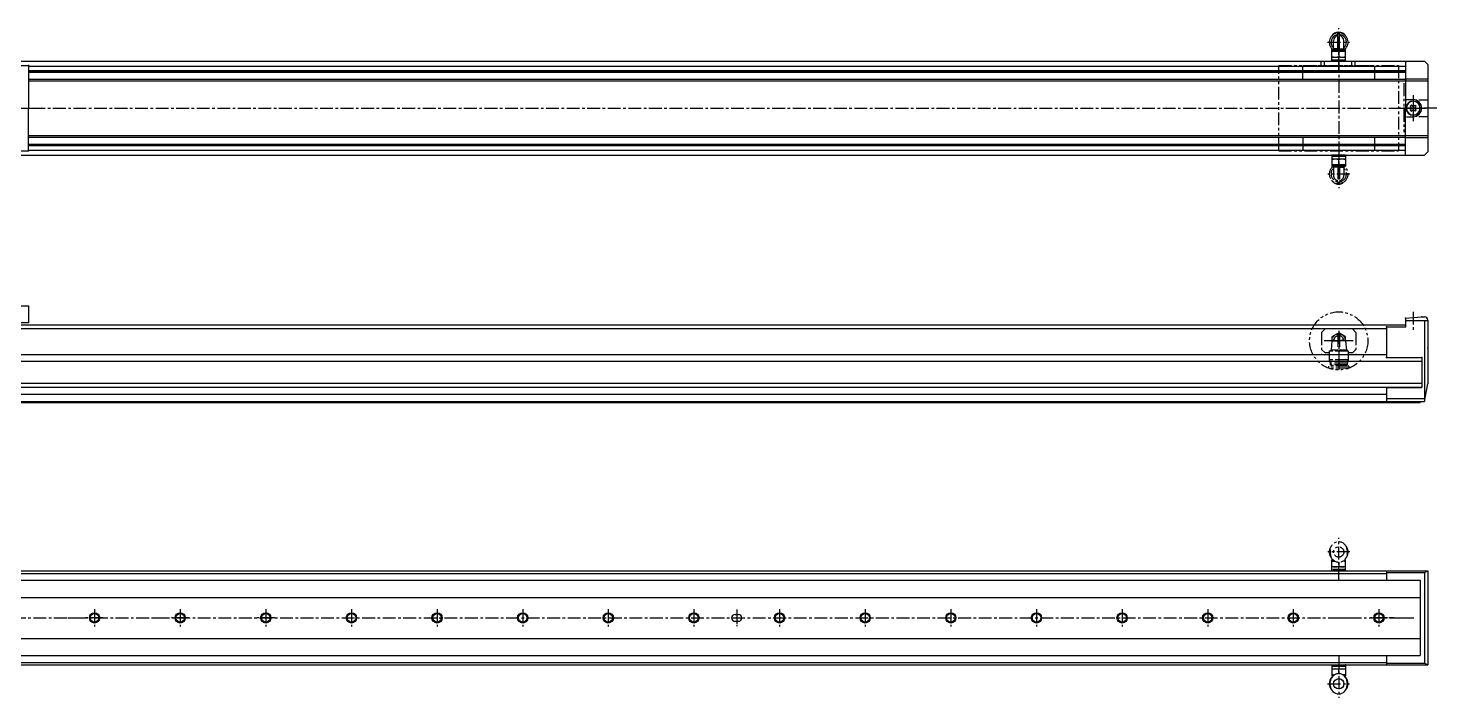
# Model space of a CAD drawing. Extents: x -737 to 514, y 95 to 519.
# Drawn here: x -308 to 514, y 127 to 519 of the extents above; entities that cross this region are included whole.
import ezdxf

# ---------------------------------------------------------------- set-up
doc = ezdxf.new("R2010")
doc.units = 0
for name, pattern in [('CENTER', [12, 7.5, -1.5, 1.5, -1.5]), ('CONTINOUS', [0]), ('PHANTOM', [15, 7.5, -1.5, 1.5, -1.5, 1.5, -1.5])]:
    doc.linetypes.add(name, pattern=pattern)
doc.layers.get('0').update_dxf_attribs({"linetype": 'CONTINUOUS'})
doc.layers.add('CENTER', color=1, linetype='CENTER')

msp = doc.modelspace()

# ---------------------------------------------------------------- linework, layer by layer
at = {"color": 7, "linetype": 'CONTINOUS'}
for p, q in [((453.98, 506.36), (453.98, 511.19)), ((456.48, 505.79), (456.48, 515.76)), ((457.48, 505.79), (457.48, 515.76)), ((459.98, 506.36), (459.98, 511.19)), ((452.98, 505.79), (453.98, 506.36)), ((452.98, 499.29), (452.98, 505.79)), ((452.98, 505.79), (460.98, 505.79)), ((452.98, 504.99), (460.98, 504.99)), ((456.48, 506.36), (453.98, 506.36)), ((456.98, 504.63), (456.98, 501.94)), ((457.48, 506.36), (459.98, 506.36)), ((460.98, 505.79), (459.98, 506.36)), ((460.98, 499.29), (460.98, 505.79)), ((-531.02, 499.29), (495.98, 499.29)), ((-321.52, 496.79), (-308.02, 496.79)), ((-308.02, 496.79), (-308.02, 471.79)), ((-308.02, 496.29), (495.98, 496.29)), ((-308.02, 493.69), (495.98, 493.69)), ((446.48, 499.29), (446.48, 496.29)), ((448.48, 499.29), (448.48, 496.29)), ((452.98, 501.59), (460.98, 501.59)), ((452.98, 500.09), (460.98, 500.09)), ((452.98, 499.29), (460.98, 499.29)), ((464.48, 499.29), (464.48, 496.29)), ((466.48, 499.29), (466.48, 496.29)), ((495.98, 499.29), (506.98, 499.29)), ((495.98, 499.29), (495.98, 471.79)), ((508.98, 497.29), (506.98, 499.29)), ((508.98, 497.29), (508.98, 446.29)), ((-308.02, 493.29), (495.98, 493.29)), ((-308.02, 492.88), (495.98, 492.88)), ((-308.02, 488.79), (495.98, 488.79)), ((-308.02, 487.79), (495.98, 487.79)), ((495.98, 488.99), (508.98, 488.99)), ((495.98, 487.79), (508.98, 487.79)), ((-308.02, 446.79), (-308.02, 471.79)), ((495.98, 444.29), (495.98, 471.79)), ((496.49, 476.79), (500.48, 476.79)), ((499.32, 473.6), (498.67, 472.95)), ((498.67, 472.95), (499.17, 472.45)), ((499.17, 471.12), (498.67, 470.63)), ((498.67, 470.63), (499.32, 469.98)), ((499.82, 473.1), (499.32, 473.6)), ((499.32, 469.98), (499.82, 470.47)), ((501.64, 473.6), (501.15, 473.1)), ((501.15, 470.47), (501.64, 469.98)), ((502.29, 472.95), (501.64, 473.6)), ((501.64, 469.98), (502.29, 470.63)), ((501.8, 472.45), (502.29, 472.95)), ((502.29, 470.63), (501.8, 471.12)), ((503.8, 476.59), (508.98, 476.59)), ((496.49, 466.79), (500.48, 466.79)), ((503.8, 466.98), (508.98, 466.98)), ((-308.02, 455.79), (495.98, 455.79)), ((-308.02, 454.79), (495.98, 454.79)), ((495.98, 455.79), (508.98, 455.79)), ((495.98, 454.59), (508.98, 454.59)), ((-531.02, 444.29), (495.98, 444.29)), ((-321.52, 446.79), (-308.02, 446.79)), ((-308.02, 450.69), (495.98, 450.69)), ((-308.02, 450.29), (495.98, 450.29)), ((-308.02, 449.88), (495.98, 449.88)), ((-308.02, 447.29), (495.98, 447.29)), ((495.98, 444.29), (506.98, 444.29)), ((508.98, 446.29), (506.98, 444.29)), ((-322.02, 356.29), (-308.02, 356.29)), ((-308.02, 356.29), (-308.02, 346.29)), ((-308.02, 346.29), (-378.02, 346.29)), ((495.98, 349.06), (505.48, 349.89)), ((495.98, 349.01), (495.98, 344.09)), ((495.98, 347.79), (508.98, 347.79)), ((505.48, 349.89), (506.98, 349.89)), ((506.98, 347.79), (506.98, 300.29)), ((508.98, 347.89), (508.98, 310.63)), ((-534.9, 345.09), (495.98, 345.09)), ((-534.9, 343.09), (484.98, 343.09)), ((484.98, 344.09), (495.98, 344.09)), ((484.98, 344.09), (484.98, 326.09)), ((-554.82, 323.96), (505.48, 323.96)), ((-534.9, 327.79), (484.98, 327.79)), ((484.98, 326.09), (505.48, 326.09)), ((505.48, 326.09), (505.48, 311.29)), ((-554.82, 311.12), (505.48, 311.12)), ((-554.82, 308.79), (505.48, 308.79)), ((-534.9, 304.62), (484.98, 304.62)), ((484.98, 308.59), (505.48, 308.59)), ((484.98, 308.59), (484.98, 300.29)), ((505.48, 311.29), (505.48, 308.59)), ((507.16, 300.29), (508.98, 310.63)), ((-534.9, 300.29), (484.98, 300.29)), ((-443.52, 299.79), (-257.93, 299.79)), ((-282.05, 299.79), (504.48, 299.79)), ((484.98, 302.18), (506.98, 302.18)), ((484.98, 300.29), (507.16, 300.29)), ((504.48, 300.29), (504.48, 299.79)), ((504.48, 300.29), (506.16, 300.29)), ((-561.02, 201.46), (508.98, 201.46)), ((-536.02, 199.96), (484.98, 199.96)), ((484.98, 201.46), (484.98, 195.96)), ((484.98, 200.46), (506.98, 200.46)), ((506.98, 200.46), (508.98, 201.46)), ((506.98, 200.46), (506.98, 147.46)), ((508.98, 201.46), (508.98, 146.46)), ((-551.02, 195.96), (504.48, 195.96)), ((504.48, 195.96), (504.48, 151.96)), ((-551.02, 185.96), (504.48, 185.96)), ((-551.02, 161.96), (504.48, 161.96)), ((-551.02, 151.96), (504.48, 151.96)), ((484.98, 151.96), (484.98, 146.46)), ((-561.02, 146.46), (508.98, 146.46)), ((-536.02, 147.96), (484.98, 147.96)), ((452.98, 146.46), (452.98, 139.96)), ((452.98, 146.46), (460.98, 146.46)), ((452.98, 145.66), (460.98, 145.66)), ((452.98, 144.16), (460.98, 144.16)), ((452.98, 140.76), (454.63, 140.76)), ((452.98, 139.96), (453.35, 139.75)), ((452.98, 139.96), (453.55, 139.96)), ((456.98, 141.36), (456.98, 143.8)), ((460.98, 140.76), (459.33, 140.76)), ((460.98, 139.96), (460.41, 139.96)), ((460.98, 139.96), (460.61, 139.75)), ((460.98, 146.46), (460.98, 139.96)), ((484.98, 147.46), (506.98, 147.46)), ((506.98, 147.46), (508.98, 146.46)), ((452.08, 134.46), (452.08, 136.46)), ((461.88, 134.46), (461.88, 136.46))]:
    msp.add_line(p, q, dxfattribs=at)
at = {"color": 3, "linetype": 'PHANTOM'}
for p, q in [((421.98, 496.79), (491.98, 496.79)), ((421.98, 446.79), (421.98, 496.79)), ((435.98, 488.81), (435.98, 496.79)), ((435.98, 496.79), (477.98, 496.79)), ((477.98, 488.79), (477.98, 496.79)), ((491.98, 496.79), (491.98, 446.79)), ((435.98, 488.79), (477.98, 488.79)), ((494.98, 486.28), (494.98, 457.38)), ((435.98, 454.79), (477.98, 454.79)), ((435.98, 454.77), (435.98, 446.79)), ((477.98, 446.79), (477.98, 454.79)), ((421.98, 446.79), (491.98, 446.79)), ((452.98, 444.29), (452.98, 437.79)), ((460.98, 444.29), (452.98, 444.29)), ((460.98, 444.29), (460.98, 437.79)), ((460.98, 443.49), (452.98, 443.49)), ((460.98, 441.99), (452.98, 441.99)), ((460.98, 438.59), (452.98, 438.59)), ((460.98, 437.79), (452.98, 437.79)), ((452.98, 437.79), (453.98, 437.21)), ((453.98, 437.21), (453.98, 432.38)), ((456.48, 437.21), (453.98, 437.21)), ((456.48, 437.79), (456.48, 427.81)), ((456.98, 438.94), (456.98, 441.63)), ((457.48, 437.79), (457.48, 427.81)), ((457.48, 437.21), (459.98, 437.21)), ((460.98, 437.79), (459.98, 437.21)), ((459.98, 437.21), (459.98, 432.38)), ((448.98, 342.79), (446.98, 340.79)), ((446.98, 340.79), (446.98, 330.79)), ((464.98, 342.79), (448.98, 342.79)), ((456.98, 340.41), (452.98, 338.1)), ((452.98, 338.1), (452.98, 335.79)), ((456.48, 339.76), (456.48, 329.79)), ((460.98, 338.1), (456.98, 340.41)), ((457.48, 339.76), (457.48, 329.79)), ((460.98, 335.79), (460.98, 338.1)), ((466.98, 340.79), (464.98, 342.79)), ((466.98, 340.79), (466.98, 330.79)), ((448.98, 328.79), (446.98, 330.79)), ((451.48, 329.79), (452.48, 330.36)), ((451.48, 329.79), (451.48, 324.79)), ((462.48, 329.79), (451.48, 329.79)), ((452.98, 335.79), (452.48, 330.36)), ((456.48, 330.36), (452.48, 330.36)), ((454.04, 336.4), (452.98, 335.79)), ((452.98, 335.79), (456.48, 335.79)), ((454.04, 336.4), (456.48, 335.89)), ((459.92, 336.4), (457.48, 335.89)), ((461.48, 330.36), (457.48, 330.36)), ((459.92, 336.4), (460.98, 335.79)), ((460.98, 335.79), (461.48, 330.36)), ((462.48, 329.79), (461.48, 330.36)), ((462.48, 329.79), (462.48, 324.79)), ((464.98, 328.79), (466.98, 330.79)), ((451.48, 328.79), (448.98, 328.79)), ((451.08, 320.99), (451.08, 319.79)), ((462.88, 320.99), (451.08, 320.99)), ((451.48, 324.79), (451.98, 322.79)), ((462.48, 324.79), (451.48, 324.79)), ((461.98, 322.79), (451.98, 322.79)), ((451.98, 322.79), (451.98, 321.79)), ((461.98, 321.79), (451.98, 321.79)), ((453.48, 321.79), (453.48, 320.99)), ((460.48, 321.79), (460.48, 320.99)), ((462.48, 324.79), (461.98, 322.79)), ((461.98, 322.79), (461.98, 321.79)), ((464.98, 328.79), (462.48, 328.79)), ((462.88, 320.99), (462.88, 319.79)), ((462.88, 319.79), (451.08, 319.79)), ((452.08, 213.46), (452.08, 211.46)), ((452.98, 207.96), (453.35, 208.17)), ((452.98, 207.96), (453.55, 207.96)), ((452.98, 201.46), (452.98, 207.96)), ((452.98, 207.16), (454.63, 207.16)), ((456.98, 206.56), (456.98, 204.12)), ((460.98, 207.16), (459.33, 207.16)), ((460.98, 207.96), (460.41, 207.96)), ((460.98, 207.96), (460.61, 208.17)), ((460.98, 201.46), (460.98, 207.96)), ((461.88, 213.46), (461.88, 211.46)), ((460.98, 203.76), (452.98, 203.76)), ((460.98, 202.26), (452.98, 202.26)), ((460.98, 201.46), (452.98, 201.46))]:
    msp.add_line(p, q, dxfattribs=at)
at = {"color": 7, "linetype": 'CONTINUOUS'}
for p, q in [((104.48, 175.96), (106.48, 175.96)), ((104.48, 171.96), (106.48, 171.96))]:
    msp.add_line(p, q, dxfattribs=at)
at = {"color": 7, "linetype": 'CENTER'}
for p, q in [((105.48, 178.87), (105.48, 169.15)), ((105.48, 177.45), (105.48, 170.46))]:
    msp.add_line(p, q, dxfattribs=at)
at = {"color": 3, "linetype": 'PHANTOM'}
for centre, radius in [((456.98, 335.79), 17), ((456.98, 212.46), 3)]:
    msp.add_circle(centre, radius, dxfattribs=at)
at = {"color": 7, "linetype": 'CONTINOUS'}
for centre, radius in [((-269.52, 173.96), 3), ((-269.52, 173.96), 2.5), ((-219.52, 173.96), 3), ((-219.52, 173.96), 2.5), ((-169.52, 173.96), 3), ((-169.52, 173.96), 2.5), ((-119.52, 173.96), 3), ((-119.52, 173.96), 2.5), ((-69.52, 173.96), 3), ((-69.52, 173.96), 2.5), ((-19.52, 173.96), 3), ((-19.52, 173.96), 2.5), ((30.48, 173.96), 3), ((30.48, 173.96), 2.5), ((80.48, 173.96), 3), ((80.48, 173.96), 2.5), ((130.48, 173.96), 3), ((130.48, 173.96), 2.5), ((180.48, 173.96), 3), ((180.48, 173.96), 2.5), ((230.48, 173.96), 3), ((230.48, 173.96), 2.5), ((280.48, 173.96), 3), ((280.48, 173.96), 2.5), ((330.48, 173.96), 3), ((330.48, 173.96), 2.5), ((380.48, 173.96), 3), ((380.48, 173.96), 2.5), ((430.48, 173.96), 3), ((430.48, 173.96), 2.5), ((480.48, 173.96), 3), ((480.48, 173.96), 2.5), ((456.98, 135.46), 3)]:
    msp.add_circle(centre, radius, dxfattribs=at)
for centre, radius, start, end in [((456.98, 510.29), 5.5, 309.82252, 230.17746), ((456.98, 510.29), 4.5, 96.37938, 228.18969), ((456.98, 511.29), 4.9, 32.3231, 147.67682), ((456.98, 511.19), 3, 99.5941, 180.00003), ((456.98, 510.29), 4.5, 311.81031, 83.62063), ((456.98, 511.19), 3, 0, 80.40593), ((454.98, 499.21), 5.78, 69.74381, 110.25606), ((454.98, 507.36), 5.78, 249.74386, 290.25611), ((458.98, 499.21), 5.78, 69.74387, 110.25611), ((458.98, 507.36), 5.78, 249.74386, 290.25611), ((500.48, 471.79), 4.15, 0, 359.99971), ((500.48, 471.79), 4, 0, 359.99971), ((498.5, 471.79), 0.94, 315.00004, 45.00002), ((500.48, 473.77), 0.94, 225.00005, 315.00004), ((500.48, 469.81), 0.94, 45.00002, 135.00005), ((500.48, 471.79), 5, 270, 90), ((502.46, 471.79), 0.94, 135.00005, 225.00009), ((506.98, 347.89), 2, 0, 90), ((456.98, 136.46), 4.9, 0, 180.00002), ((454.98, 138.39), 5.78, 69.74389, 110.25614), ((454.98, 146.54), 5.78, 249.74394, 266.70601), ((458.98, 138.39), 5.78, 69.74389, 110.25614), ((458.98, 146.54), 5.78, 273.29405, 290.25612), ((456.98, 135.46), 5.5, 138.8389, 221.16112), ((456.98, 134.46), 4.9, 180.00004, 0), ((456.98, 135.46), 5.5, 318.83896, 41.16118)]:
    msp.add_arc(centre, radius, start, end, dxfattribs=at)
at = {"color": 3, "linetype": 'PHANTOM'}
for centre, radius, start, end in [((456.98, 433.29), 5.5, 129.82252, 50.17746), ((456.98, 433.29), 4.5, 131.81031, 263.62063), ((454.98, 436.21), 5.78, 69.74386, 110.25611), ((454.98, 444.36), 5.78, 249.74387, 290.25611), ((458.98, 436.21), 5.78, 69.74386, 110.25611), ((458.98, 444.36), 5.78, 249.74381, 290.25606), ((456.98, 433.29), 4.5, 276.37938, 48.18969), ((456.98, 432.29), 4.9, 212.3231, 327.67682), ((456.98, 432.38), 3, 180, 260.40593), ((456.98, 432.38), 3, 279.5941, 0.00003), ((456.98, 335.79), 4, 0.00015, 180.00014), ((456.98, 335.79), 3, 99.59399, 168.18958), ((456.98, 335.79), 3, 11.81037, 80.40595), ((456.98, 212.46), 5.5, 138.83896, 221.16118), ((456.98, 213.46), 4.9, 0.00004, 180), ((456.98, 212.46), 5.5, 318.8389, 41.16112), ((456.98, 211.46), 4.9, 180.00005, 0.00002), ((454.98, 201.39), 5.78, 93.29405, 110.25612), ((458.98, 201.39), 5.78, 69.74394, 86.70601), ((454.98, 209.54), 5.78, 249.74389, 290.25614), ((458.98, 209.54), 5.78, 249.74389, 290.25614)]:
    msp.add_arc(centre, radius, start, end, dxfattribs=at)
at = {"color": 7, "linetype": 'CONTINUOUS'}
for centre, start, end in [((104.48, 173.96), 90, 270), ((106.48, 173.96), 270, 90)]:
    msp.add_arc(centre, 2, start, end, dxfattribs=at)
at = {"color": 7, "linetype": 'CONTINOUS'}
for p in [(-308.02, 496.79), (456.98, 499.29), (456.98, 499.29), (456.98, 499.29), (460.98, 499.29), (-308.02, 471.79), (456.98, 471.79), (495.98, 471.79), (500.48, 471.79), (500.48, 471.79), (508.98, 471.79), (-308.02, 446.79), (452.98, 444.29), (456.98, 444.29), (456.98, 444.29), (456.98, 444.29), (456.98, 444.29), (495.98, 444.29), (495.98, 349.06), (495.98, 349.01), (505.48, 349.89), (484.98, 344.09), (495.98, 344.09), (456.98, 335.79), (456.98, 335.79), (456.98, 335.79), (456.98, 335.79), (508.98, 331.79), (446.98, 327.79), (466.98, 327.79), (484.98, 326.09), (505.48, 326.09), (456.98, 319.79), (505.48, 311.29), (452.98, 201.46), (456.98, 201.46), (456.98, 201.46), (456.98, 201.46), (456.98, 146.46), (456.98, 146.46), (456.98, 146.46), (456.98, 146.46), (460.98, 146.46)]:
    msp.add_point(p, dxfattribs=at)
at = {"layer": 'CENTER', "color": 1, "linetype": 'CENTER'}
for p, q in [((456.98, 493.93), (456.98, 518.51)), ((450.53, 510.29), (463.31, 510.29)), ((456.98, 500.21), (456.98, 444.45)), ((500.48, 479.33), (500.48, 464.25)), ((500.48, 479.33), (500.48, 464.25)), ((500.48, 477.79), (500.48, 465.79)), ((-605.81, 471.79), (502.75, 471.79)), ((-391.17, 471.79), (-300.85, 471.79)), ((-379.57, 471.79), (-300.85, 471.79)), ((514.27, 471.79), (491.14, 471.79)), ((492.94, 471.79), (508.02, 471.79)), ((492.94, 471.79), (508.02, 471.79)), ((494.48, 471.79), (506.48, 471.79)), ((500.48, 476.79), (500.48, 466.79)), ((456.98, 449.65), (456.98, 425.06)), ((463.44, 433.29), (450.65, 433.29)), ((500.48, 352.83), (500.48, 341.17)), ((456.98, 341.61), (456.98, 317.8)), ((465.48, 335.79), (448.48, 335.79)), ((462.65, 335.79), (451.89, 335.79)), ((456.98, 196.1), (456.98, 220.69)), ((463.44, 212.46), (450.65, 212.46)), ((-569.21, 173.96), (500.94, 173.96)), ((-285.08, 173.96), (-276.2, 173.96)), ((-285.08, 173.96), (-276.2, 173.96)), ((-264.52, 173.96), (-274.52, 173.96)), ((-269.52, 178.96), (-269.52, 168.96)), ((-235.08, 173.96), (-226.2, 173.96)), ((-235.08, 173.96), (-226.2, 173.96)), ((-214.52, 173.96), (-224.52, 173.96)), ((-219.52, 178.96), (-219.52, 168.96)), ((-185.08, 173.96), (-176.2, 173.96)), ((-185.08, 173.96), (-176.2, 173.96)), ((-164.52, 173.96), (-174.52, 173.96)), ((-169.52, 178.96), (-169.52, 168.96)), ((-119.52, 178.96), (-119.52, 168.96)), ((-69.52, 178.96), (-69.52, 168.96)), ((-19.52, 178.96), (-19.52, 168.96)), ((30.48, 178.96), (30.48, 168.96)), ((80.48, 178.96), (80.48, 168.96)), ((130.48, 178.96), (130.48, 168.96)), ((180.48, 178.96), (180.48, 168.96)), ((230.48, 178.96), (230.48, 168.96)), ((280.48, 178.96), (280.48, 168.96)), ((330.48, 178.96), (330.48, 168.96)), ((380.48, 178.96), (380.48, 168.96)), ((430.48, 178.96), (430.48, 168.96)), ((454.92, 173.96), (463.8, 173.96)), ((454.92, 173.96), (463.8, 173.96)), ((485.48, 173.96), (475.48, 173.96)), ((477.42, 173.96), (486.3, 173.96)), ((477.42, 173.96), (486.3, 173.96)), ((480.48, 178.96), (480.48, 168.96)), ((489.42, 173.96), (486.3, 173.96)), ((489.42, 173.96), (486.3, 173.96)), ((489.42, 173.96), (486.3, 173.96)), ((489.42, 173.96), (486.3, 173.96)), ((493.42, 173.96), (502.3, 173.96)), ((493.42, 173.96), (502.3, 173.96)), ((456.98, 151.82), (456.98, 127.24)), ((450.53, 135.46), (463.31, 135.46))]:
    msp.add_line(p, q, dxfattribs=at)

doc.saveas('drawing.dxf')
